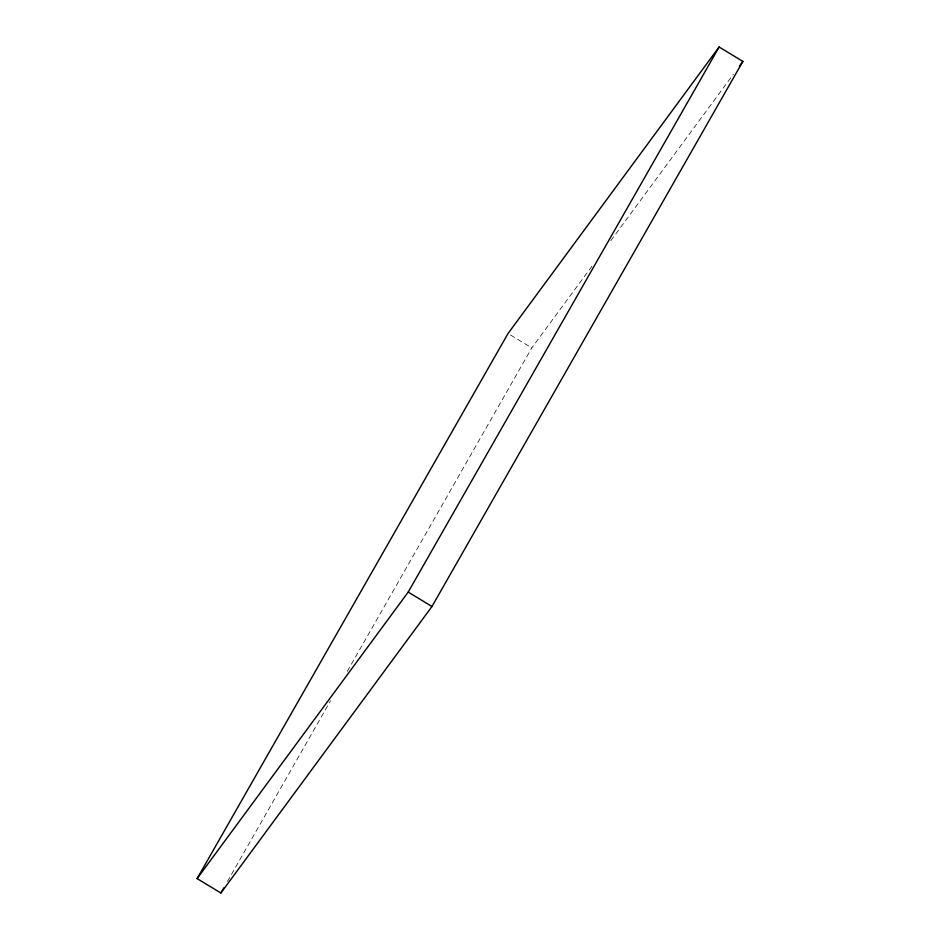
<?xml version="1.0" encoding="UTF-8"?>
<svg xmlns="http://www.w3.org/2000/svg" width="940" height="940" viewBox="0 0 940 940"><rect width="100%" height="100%" fill="white"/><g stroke="black" fill="none" stroke-linecap="round" stroke-linejoin="round"><path stroke-width="0.7" stroke-dasharray="4.7 3.53" d="M227.41 881.532L330.575 700.688M347.283 671.395L531.793 347.906L592.6 265.374M610.847 240.617L733.329 74.377M510.538 335.016L531.793 347.906"/><path stroke-width="1.41" d="M197.118 878.595L508.035 333.5L719.124 47L742.882 61.406L431.965 606.5L220.876 893L197.118 878.595L408.207 592.094L719.124 47M220.876 893L223.779 887.9M739.416 66.117L742.882 61.406M408.207 592.094L431.965 606.5"/></g></svg>
